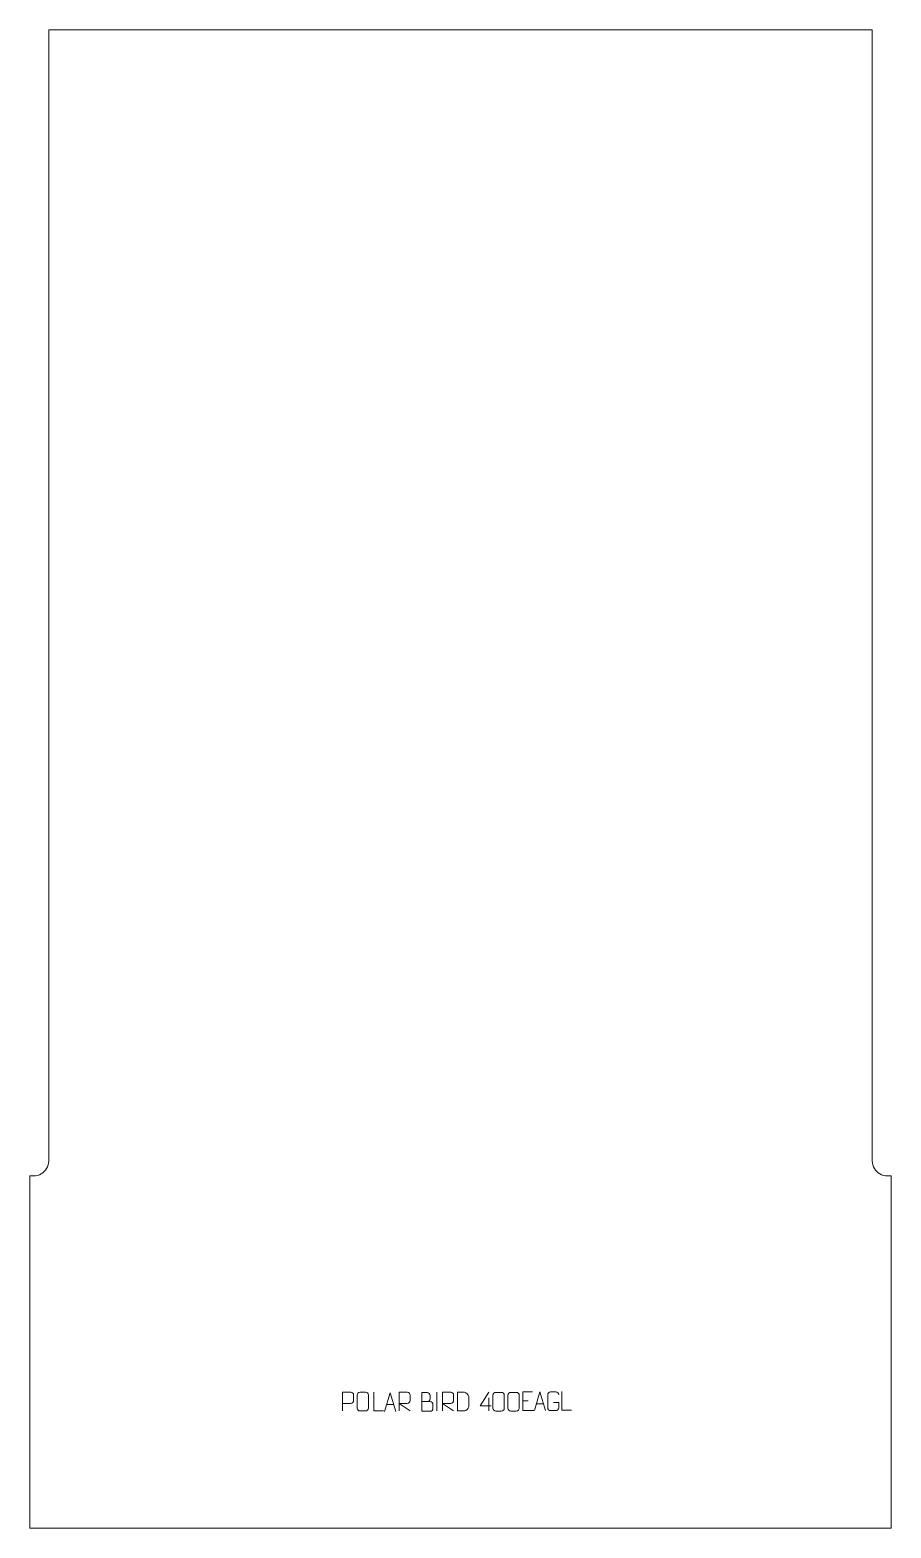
# Model space of a CAD drawing. Header units: millimetres. Extents: x -575 to 575, y -1410 to 590.
import ezdxf

# ---------------------------------------------------------------- set-up
doc = ezdxf.new("R2010")
doc.units = ezdxf.units.MM
doc.header["$MEASUREMENT"] = 0
doc.layers.add('layer 1', color=7, linetype='Continuous')

msp = doc.modelspace()

# ---------------------------------------------------------------- linework, layer by layer
at = {"layer": 'layer 1', "color": 242, "lineweight": 9}
msp.add_open_spline([(574.9987, -939.9995), (574.9987, -939.9995), (574.9987, -1409.9991), (574.9987, -1409.9991), (574.9987, -1409.9991), (574.9987, -1409.9991), (-575.0001, -1409.9991), (-575.0001, -1409.9991), (-575.0001, -1409.9991), (-575.0001, -1409.9991), (-575.0001, -939.9995), (-575.0001, -939.9995), (-575.0001, -939.9995), (-575.0001, -939.9995), (-569.9996, -939.9995), (-569.9996, -939.9995), (-569.9996, -939.9995), (-569.9996, -939.9995), (-567.3888, -939.8272), (-567.3888, -939.8272), (-567.3888, -939.8272), (-567.3888, -939.8272), (-564.8235, -939.3178), (-564.8235, -939.3178), (-564.8235, -939.3178), (-564.8235, -939.3178), (-562.3465, -938.4757), (-562.3465, -938.4757), (-562.3465, -938.4757), (-562.3465, -938.4757), (-560.0005, -937.3203), (-560.0005, -937.3203), (-560.0005, -937.3203), (-560.0005, -937.3203), (-557.825, -935.8663), (-557.825, -935.8663), (-557.825, -935.8663), (-557.825, -935.8663), (-555.8574, -934.1417), (-555.8574, -934.1417), (-555.8574, -934.1417), (-555.8574, -934.1417), (-554.1323, -932.1741), (-554.1323, -932.1741), (-554.1323, -932.1741), (-554.1323, -932.1741), (-552.6788, -929.9985), (-552.6788, -929.9985), (-552.6788, -929.9985), (-552.6788, -929.9985), (-551.5214, -927.6525), (-551.5214, -927.6525), (-551.5214, -927.6525), (-551.5214, -927.6525), (-550.6807, -925.1755), (-550.6807, -925.1755), (-550.6807, -925.1755), (-550.6807, -925.1755), (-550.1719, -922.6103), (-550.1719, -922.6103), (-550.1719, -922.6103), (-550.1719, -922.6103), (-549.9995, -919.9994), (-549.9995, -919.9994), (-549.9995, -919.9994), (-549.9995, -919.9994), (-549.9995, 590), (-549.9995, 590), (-549.9995, 590), (-549.9995, 590), (549.9995, 590), (549.9995, 590), (549.9995, 590), (549.9995, 590), (549.9995, -919.9994), (549.9995, -919.9994), (549.9995, -919.9994), (549.9995, -919.9994), (550.1704, -922.6103), (550.1704, -922.6103), (550.1704, -922.6103), (550.1704, -922.6103), (550.6812, -925.1755), (550.6812, -925.1755), (550.6812, -925.1755), (550.6812, -925.1755), (551.5219, -927.6525), (551.5219, -927.6525), (551.5219, -927.6525), (551.5219, -927.6525), (552.6788, -929.9985), (552.6788, -929.9985), (552.6788, -929.9985), (552.6788, -929.9985), (554.1323, -932.1741), (554.1323, -932.1741), (554.1323, -932.1741), (554.1323, -932.1741), (555.8574, -934.1417), (555.8574, -934.1417), (555.8574, -934.1417), (555.8574, -934.1417), (557.8236, -935.8663), (557.8236, -935.8663), (557.8236, -935.8663), (557.8236, -935.8663), (559.9986, -937.3203), (559.9986, -937.3203), (559.9986, -937.3203), (559.9986, -937.3203), (562.3451, -938.4757), (562.3451, -938.4757), (562.3451, -938.4757), (562.3451, -938.4757), (564.8216, -939.3178), (564.8216, -939.3178), (564.8216, -939.3178), (564.8216, -939.3178), (567.3888, -939.8272), (567.3888, -939.8272), (567.3888, -939.8272), (567.3888, -939.8272), (569.9982, -939.9995), (569.9982, -939.9995), (569.9982, -939.9995), (569.9982, -939.9995), (574.9987, -939.9995), (574.9987, -939.9995)], degree=3, knots=[0, 0, 0, 0, 0.03030303, 0.03030303, 0.03030303, 0.03030303, 0.060606061, 0.060606061, 0.060606061, 0.060606061, 0.090909091, 0.090909091, 0.090909091, 0.090909091, 0.121212121, 0.121212121, 0.121212121, 0.121212121, 0.151515152, 0.151515152, 0.151515152, 0.151515152, 0.181818182, 0.181818182, 0.181818182, 0.181818182, 0.212121212, 0.212121212, 0.212121212, 0.212121212, 0.242424242, 0.242424242, 0.242424242, 0.242424242, 0.272727273, 0.272727273, 0.272727273, 0.272727273, 0.303030303, 0.303030303, 0.303030303, 0.303030303, 0.333333333, 0.333333333, 0.333333333, 0.333333333, 0.363636364, 0.363636364, 0.363636364, 0.363636364, 0.393939394, 0.393939394, 0.393939394, 0.393939394, 0.424242424, 0.424242424, 0.424242424, 0.424242424, 0.454545455, 0.454545455, 0.454545455, 0.454545455, 0.484848485, 0.484848485, 0.484848485, 0.484848485, 0.515151515, 0.515151515, 0.515151515, 0.515151515, 0.545454545, 0.545454545, 0.545454545, 0.545454545, 0.575757576, 0.575757576, 0.575757576, 0.575757576, 0.606060606, 0.606060606, 0.606060606, 0.606060606, 0.636363636, 0.636363636, 0.636363636, 0.636363636, 0.666666667, 0.666666667, 0.666666667, 0.666666667, 0.696969697, 0.696969697, 0.696969697, 0.696969697, 0.727272727, 0.727272727, 0.727272727, 0.727272727, 0.757575758, 0.757575758, 0.757575758, 0.757575758, 0.787878788, 0.787878788, 0.787878788, 0.787878788, 0.818181818, 0.818181818, 0.818181818, 0.818181818, 0.848484848, 0.848484848, 0.848484848, 0.848484848, 0.878787879, 0.878787879, 0.878787879, 0.878787879, 0.909090909, 0.909090909, 0.909090909, 0.909090909, 0.939393939, 0.939393939, 0.939393939, 0.939393939, 1, 1, 1, 1], dxfattribs=at)
at = {"layer": 'layer 1', "color": 250, "lineweight": 9}
for points, knots in [([(-157.4252, -1253.6708), (-157.4252, -1253.6708), (-157.4252, -1228.7172), (-157.4252, -1228.7172), (-157.4252, -1228.7172), (-153.8302, -1228.7172), (-150.2349, -1228.7172), (-146.6395, -1228.7172), (-146.6395, -1228.7172), (-144.3143, -1228.7551), (-142.7569, -1230.2452), (-142.7611, -1232.6113), (-142.7611, -1232.6113), (-142.7615, -1234.647), (-142.7615, -1237.7063), (-142.7611, -1239.7423), (-142.7611, -1239.7423), (-142.7676, -1241.6177), (-144.5798, -1243.5596), (-146.5894, -1243.5787), (-146.5894, -1243.5787), (-146.5894, -1243.5787), (-157.4252, -1243.5787), (-157.4252, -1243.5787)], [0, 0, 0, 0, 0.142857143, 0.142857143, 0.142857143, 0.142857143, 0.285714286, 0.285714286, 0.285714286, 0.285714286, 0.428571429, 0.428571429, 0.428571429, 0.428571429, 0.571428571, 0.571428571, 0.571428571, 0.571428571, 0.714285714, 0.714285714, 0.714285714, 0.714285714, 1, 1, 1, 1]), ([(-134.0927, -1228.6916), (-131.726, -1228.6916), (-129.3589, -1228.6916), (-126.9918, -1228.6916), (-126.9918, -1228.6916), (-125.0108, -1228.656), (-122.9843, -1230.1507), (-122.9572, -1232.5934), (-122.9572, -1232.5934), (-122.9576, -1238.3522), (-122.9576, -1244.1115), (-122.9572, -1249.8711), (-122.9572, -1249.8711), (-123.0994, -1252.1993), (-124.8062, -1253.6819), (-126.9918, -1253.6928), (-126.9918, -1253.6928), (-129.3648, -1253.6924), (-131.7378, -1253.6924), (-134.1104, -1253.6928), (-134.1104, -1253.6928), (-136.0693, -1253.7984), (-138.0762, -1251.91), (-138.0648, -1249.8885), (-138.0648, -1249.8885), (-138.0645, -1244.1064), (-138.0645, -1238.3248), (-138.0648, -1232.5435), (-138.0648, -1232.5435), (-138.0605, -1230.4009), (-136.283, -1228.6781), (-134.0927, -1228.6916)], [0, 0, 0, 0, 0.111111111, 0.111111111, 0.111111111, 0.111111111, 0.222222222, 0.222222222, 0.222222222, 0.222222222, 0.333333333, 0.333333333, 0.333333333, 0.333333333, 0.444444444, 0.444444444, 0.444444444, 0.444444444, 0.555555556, 0.555555556, 0.555555556, 0.555555556, 0.666666667, 0.666666667, 0.666666667, 0.666666667, 0.777777778, 0.777777778, 0.777777778, 0.777777778, 1, 1, 1, 1]), ([(-102.7686, -1253.6399), (-102.7686, -1253.6399), (-115.7177, -1253.6399), (-115.7177, -1253.6399), (-115.7177, -1253.6399), (-115.7177, -1253.6399), (-115.7177, -1228.6863), (-115.7177, -1228.6863)], [0, 0, 0, 0, 0.333333333, 0.333333333, 0.333333333, 0.333333333, 1, 1, 1, 1]), ([(-101.3346, -1254.2332), (-101.3346, -1254.2332), (-93.9636, -1229.2797), (-93.9636, -1229.2797), (-93.9636, -1229.2797), (-93.9636, -1229.2797), (-86.3937, -1254.2332), (-86.3937, -1254.2332)], [0, 0, 0, 0, 0.333333333, 0.333333333, 0.333333333, 0.333333333, 1, 1, 1, 1]), ([(-81.843, -1253.6708), (-81.843, -1253.6708), (-81.843, -1228.7173), (-81.843, -1228.7173), (-81.843, -1228.7173), (-78.2482, -1228.7173), (-74.6527, -1228.7173), (-71.0575, -1228.7173), (-71.0575, -1228.7173), (-68.7322, -1228.755), (-67.1749, -1230.245), (-67.179, -1232.6114), (-67.179, -1232.6114), (-67.1794, -1234.6469), (-67.1794, -1237.7063), (-67.179, -1239.7423), (-67.179, -1239.7423), (-67.1855, -1241.6178), (-68.9978, -1243.5596), (-71.0073, -1243.5787), (-71.0073, -1243.5787), (-71.0073, -1243.5787), (-81.843, -1243.5787), (-81.843, -1243.5787), (-81.843, -1243.5787), (-81.843, -1243.5787), (-67.1883, -1253.6708), (-67.1883, -1253.6708)], [0, 0, 0, 0, 0.125, 0.125, 0.125, 0.125, 0.25, 0.25, 0.25, 0.25, 0.375, 0.375, 0.375, 0.375, 0.5, 0.5, 0.5, 0.5, 0.625, 0.625, 0.625, 0.625, 0.75, 0.75, 0.75, 0.75, 1, 1, 1, 1]), ([(-51.581, -1241.1941), (-47.9424, -1241.1937), (-44.3553, -1241.1937), (-40.7159, -1241.1941), (-40.7159, -1241.1941), (-38.7405, -1241.2114), (-36.8169, -1242.9475), (-36.8169, -1244.9971), (-36.8169, -1244.9971), (-36.8173, -1246.1257), (-36.8173, -1249.1751), (-36.8169, -1250.304), (-36.8169, -1250.304), (-36.7993, -1252.1619), (-38.3414, -1254.1758), (-40.6629, -1254.1589), (-40.6629, -1254.1589), (-44.3027, -1254.1585), (-47.9421, -1254.1585), (-51.581, -1254.1589), (-51.581, -1254.1589), (-51.581, -1245.8406), (-51.581, -1237.5228), (-51.581, -1229.2053), (-51.581, -1229.2053), (-49.2073, -1229.2053), (-46.8332, -1229.2053), (-44.459, -1229.2053), (-44.459, -1229.2053), (-42.7782, -1229.1877), (-40.6814, -1231.0982), (-40.6637, -1233.0606), (-40.6637, -1233.0606), (-40.6641, -1235.1267), (-40.6641, -1235.2727), (-40.6637, -1237.3392), (-40.6637, -1237.3392), (-40.6464, -1239.4053), (-42.5009, -1241.2114), (-44.5109, -1241.1941)], [0, 0, 0, 0, 0.090909091, 0.090909091, 0.090909091, 0.090909091, 0.181818182, 0.181818182, 0.181818182, 0.181818182, 0.272727273, 0.272727273, 0.272727273, 0.272727273, 0.363636364, 0.363636364, 0.363636364, 0.363636364, 0.454545455, 0.454545455, 0.454545455, 0.454545455, 0.545454545, 0.545454545, 0.545454545, 0.545454545, 0.636363636, 0.636363636, 0.636363636, 0.636363636, 0.727272727, 0.727272727, 0.727272727, 0.727272727, 0.818181818, 0.818181818, 0.818181818, 0.818181818, 1, 1, 1, 1]), ([(-23.843, -1253.6708), (-23.843, -1253.6708), (-23.843, -1228.7173), (-23.843, -1228.7173), (-23.843, -1228.7173), (-20.2482, -1228.7173), (-16.6527, -1228.7173), (-13.0575, -1228.7173), (-13.0575, -1228.7173), (-10.7322, -1228.755), (-9.1749, -1230.245), (-9.179, -1232.6114), (-9.179, -1232.6114), (-9.1794, -1234.6469), (-9.1794, -1237.7063), (-9.179, -1239.7423), (-9.179, -1239.7423), (-9.1855, -1241.6178), (-10.9978, -1243.5596), (-13.0073, -1243.5787), (-13.0073, -1243.5787), (-13.0073, -1243.5787), (-23.843, -1243.5787), (-23.843, -1243.5787), (-23.843, -1243.5787), (-23.843, -1243.5787), (-9.1883, -1253.6708), (-9.1883, -1253.6708)], [0, 0, 0, 0, 0.125, 0.125, 0.125, 0.125, 0.25, 0.25, 0.25, 0.25, 0.375, 0.375, 0.375, 0.375, 0.5, 0.5, 0.5, 0.5, 0.625, 0.625, 0.625, 0.625, 0.75, 0.75, 0.75, 0.75, 1, 1, 1, 1]), ([(-3.9032, -1253.6427), (-1.5714, -1253.6423), (3.3788, -1253.6663), (5.7103, -1253.6666), (5.7103, -1253.6666), (7.6353, -1253.772), (10.9539, -1250.2304), (10.9427, -1248.2131), (10.9427, -1248.2131), (10.9423, -1242.443), (10.9423, -1240.2733), (10.9427, -1234.504), (10.9427, -1234.504), (10.9384, -1232.3659), (7.5639, -1228.7058), (5.4115, -1228.7193), (5.4115, -1228.7193), (3.0858, -1228.7193), (-1.6385, -1228.7193), (-3.9646, -1228.7193), (-3.9646, -1228.7193), (-3.9642, -1234.4662), (-3.9029, -1247.8954), (-3.9032, -1253.6427)], [0, 0, 0, 0, 0.142857143, 0.142857143, 0.142857143, 0.142857143, 0.285714286, 0.285714286, 0.285714286, 0.285714286, 0.428571429, 0.428571429, 0.428571429, 0.428571429, 0.571428571, 0.571428571, 0.571428571, 0.571428571, 0.714285714, 0.714285714, 0.714285714, 0.714285714, 1, 1, 1, 1]), ([(40.8999, -1246.7775), (40.8999, -1246.7775), (26.0782, -1246.7775), (26.0782, -1246.7775), (26.0782, -1246.7775), (26.0782, -1246.7775), (37.9558, -1228.707), (37.9558, -1228.707)], [0, 0, 0, 0, 0.333333333, 0.333333333, 0.333333333, 0.333333333, 1, 1, 1, 1]), ([(47.3617, -1228.8593), (49.7278, -1228.8593), (52.0943, -1228.8593), (54.4608, -1228.8593), (54.4608, -1228.8593), (56.4413, -1228.8237), (58.4673, -1230.318), (58.4944, -1232.7601), (58.4944, -1232.7601), (58.494, -1238.5175), (58.494, -1244.2753), (58.4944, -1250.0335), (58.4944, -1250.0335), (58.3523, -1252.3611), (56.6459, -1253.8434), (54.4608, -1253.8542), (54.4608, -1253.8542), (52.0884, -1253.8538), (49.716, -1253.8538), (47.344, -1253.8542), (47.344, -1253.8542), (45.3855, -1253.9598), (43.3791, -1252.0719), (43.3905, -1250.0509), (43.3905, -1250.0509), (43.3909, -1244.2703), (43.3909, -1238.49), (43.3905, -1232.7102), (43.3905, -1232.7102), (43.3948, -1230.5682), (45.1719, -1228.8457), (47.3617, -1228.8593)], [0, 0, 0, 0, 0.111111111, 0.111111111, 0.111111111, 0.111111111, 0.222222222, 0.222222222, 0.222222222, 0.222222222, 0.333333333, 0.333333333, 0.333333333, 0.333333333, 0.444444444, 0.444444444, 0.444444444, 0.444444444, 0.555555556, 0.555555556, 0.555555556, 0.555555556, 0.666666667, 0.666666667, 0.666666667, 0.666666667, 0.777777778, 0.777777778, 0.777777778, 0.777777778, 1, 1, 1, 1]), ([(67.3617, -1228.8593), (69.7278, -1228.8593), (72.0943, -1228.8593), (74.4608, -1228.8593), (74.4608, -1228.8593), (76.4413, -1228.8237), (78.4673, -1230.318), (78.4944, -1232.7601), (78.4944, -1232.7601), (78.494, -1238.5175), (78.494, -1244.2753), (78.4944, -1250.0335), (78.4944, -1250.0335), (78.3523, -1252.3611), (76.6459, -1253.8434), (74.4608, -1253.8542), (74.4608, -1253.8542), (72.0884, -1253.8538), (69.716, -1253.8538), (67.344, -1253.8542), (67.344, -1253.8542), (65.3855, -1253.9598), (63.3791, -1252.0719), (63.3905, -1250.0509), (63.3905, -1250.0509), (63.3909, -1244.2703), (63.3909, -1238.49), (63.3905, -1232.7102), (63.3905, -1232.7102), (63.3948, -1230.5682), (65.1719, -1228.8457), (67.3617, -1228.8593)], [0, 0, 0, 0, 0.111111111, 0.111111111, 0.111111111, 0.111111111, 0.222222222, 0.222222222, 0.222222222, 0.222222222, 0.333333333, 0.333333333, 0.333333333, 0.333333333, 0.444444444, 0.444444444, 0.444444444, 0.444444444, 0.555555556, 0.555555556, 0.555555556, 0.555555556, 0.666666667, 0.666666667, 0.666666667, 0.666666667, 0.777777778, 0.777777778, 0.777777778, 0.777777778, 1, 1, 1, 1]), ([(95.985, -1228.2726), (95.985, -1228.2726), (83.1111, -1228.2726), (83.1111, -1228.2726), (83.1111, -1228.2726), (83.1111, -1228.2726), (83.1111, -1253.2262), (83.1111, -1253.2262), (83.1111, -1253.2262), (83.1111, -1253.2262), (97.9769, -1253.2262), (97.9769, -1253.2262)], [0, 0, 0, 0, 0.25, 0.25, 0.25, 0.25, 0.5, 0.5, 0.5, 0.5, 1, 1, 1, 1]), ([(98.6654, -1253.2332), (98.6654, -1253.2332), (106.0364, -1228.2797), (106.0364, -1228.2797), (106.0364, -1228.2797), (106.0364, -1228.2797), (113.6063, -1253.2332), (113.6063, -1253.2332)], [0, 0, 0, 0, 0.333333333, 0.333333333, 0.333333333, 0.333333333, 1, 1, 1, 1]), ([(124.1076, -1242.2475), (124.1076, -1242.2475), (131.2757, -1242.2475), (131.2757, -1242.2475), (131.2757, -1242.2475), (131.2757, -1242.2475), (131.2757, -1249.4156), (131.2757, -1249.4156), (131.2757, -1249.4156), (131.136, -1251.739), (129.4588, -1253.2186), (127.311, -1253.2294), (127.311, -1253.2294), (124.9792, -1253.229), (122.6472, -1253.229), (120.3157, -1253.2294), (120.3157, -1253.2294), (118.3908, -1253.3348), (116.4186, -1251.4503), (116.4298, -1249.433), (116.4298, -1249.433), (116.4302, -1243.6629), (116.4302, -1237.8932), (116.4298, -1232.1239), (116.4298, -1232.1239), (116.434, -1229.9858), (118.1808, -1228.2666), (120.3331, -1228.28), (120.3331, -1228.28), (122.6588, -1228.28), (124.9849, -1228.28), (127.311, -1228.28), (127.311, -1228.28), (129.2577, -1228.2446), (131.2491, -1229.7361), (131.2757, -1232.1738)], [0, 0, 0, 0, 0.1, 0.1, 0.1, 0.1, 0.2, 0.2, 0.2, 0.2, 0.3, 0.3, 0.3, 0.3, 0.4, 0.4, 0.4, 0.4, 0.5, 0.5, 0.5, 0.5, 0.6, 0.6, 0.6, 0.6, 0.7, 0.7, 0.7, 0.7, 0.8, 0.8, 0.8, 0.8, 1, 1, 1, 1]), ([(148.2314, -1252.6399), (148.2314, -1252.6399), (135.2823, -1252.6399), (135.2823, -1252.6399), (135.2823, -1252.6399), (135.2823, -1252.6399), (135.2823, -1227.6863), (135.2823, -1227.6863)], [0, 0, 0, 0, 0.333333333, 0.333333333, 0.333333333, 0.333333333, 1, 1, 1, 1])]:
    msp.add_open_spline(points, degree=3, knots=knots, dxfattribs=at)
for points in [[(-31.581, -1228.707), (-31.581, -1228.707), (-31.581, -1253.6811), (-31.581, -1253.6811)], [(37.9558, -1236.0164), (37.9558, -1236.0164), (37.9558, -1253.6811), (37.9558, -1253.6811)], [(-98.612, -1244.9838), (-98.612, -1244.9838), (-89.1163, -1244.9838), (-89.1163, -1244.9838)], [(83.1111, -1240.1523), (83.1111, -1240.1523), (90.2792, -1240.1523), (90.2792, -1240.1523)], [(101.388, -1243.9838), (101.388, -1243.9838), (110.8837, -1243.9838), (110.8837, -1243.9838)]]:
    msp.add_open_spline(points, degree=3, dxfattribs=at)

doc.saveas('drawing.dxf')
